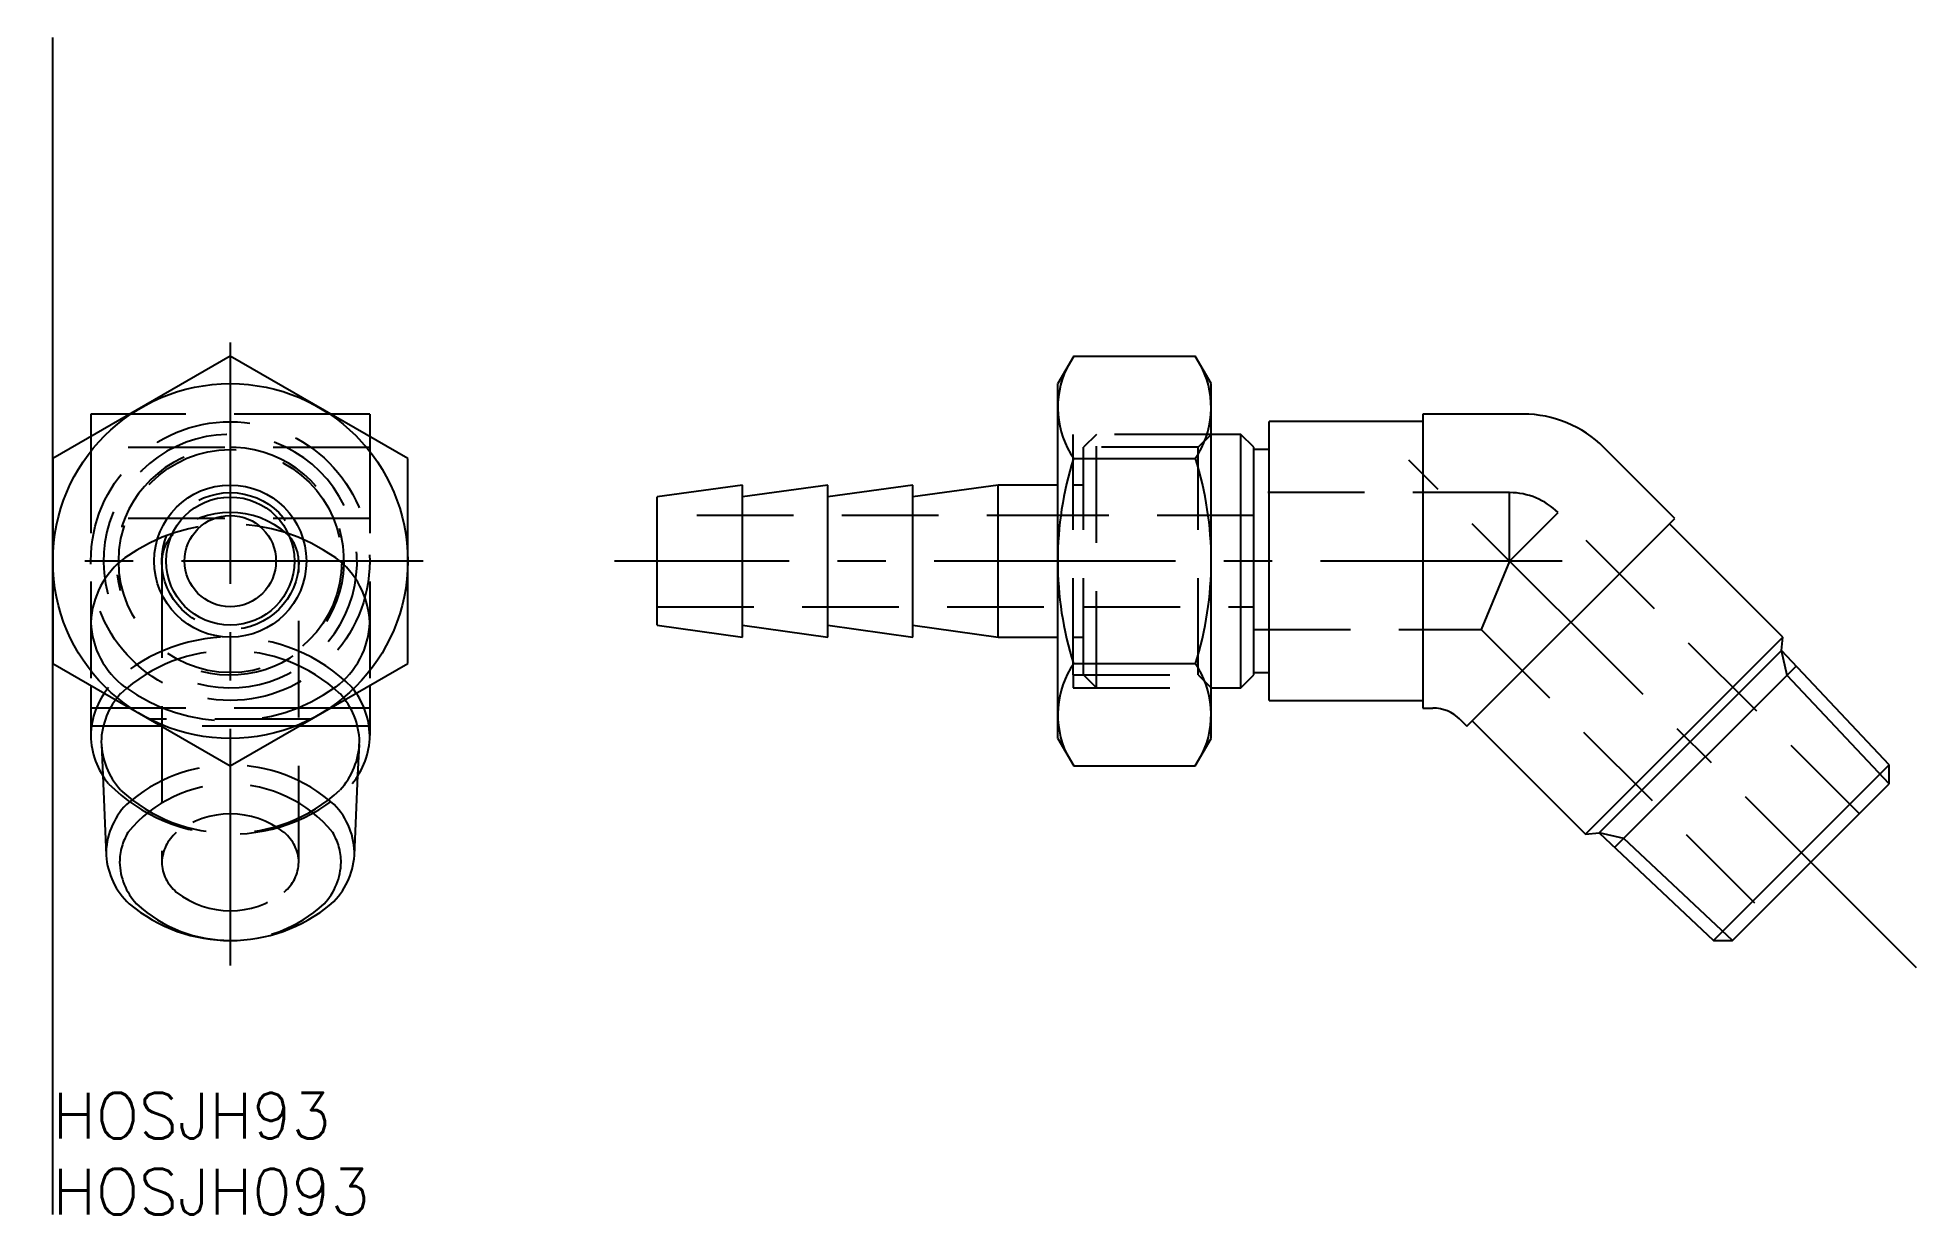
# Model space of a CAD drawing. Extents: x -1 to 122, y -8 to 69.
import ezdxf

# ---------------------------------------------------------------- set-up
doc = ezdxf.new("R2010")
doc.units = 0
doc.header["$LTSCALE"] = 0.5
doc.linetypes.add('CENTER', pattern=[50.8, 31.75, -6.35, 6.35, -6.35])
doc.linetypes.add('DASHED', pattern=[19.05, 12.7, -6.35])
doc.layers.get('DEFPOINTS').update_dxf_attribs({"linetype": 'CONTINUOUS'})
for name, color, linetype in [('MSM_CENTER', 1, 'CENTER'), ('MSM_CONTINUOUS', 7, 'CONTINUOUS'), ('MSM_DASHED', 4, 'DASHED'), ('MSM_NARROW', 5, 'CONTINUOUS'), ('MSM_PART_NUMBER', 7, 'CONTINUOUS')]:
    doc.layers.add(name, color=color, linetype=linetype)
doc.styles.get("Standard").update_dxf_attribs({"font": 'txt.shx', "height": 3, "bigfont": 'bigfont.shx'})

msp = doc.modelspace()

# ---------------------------------------------------------------- linework, layer by layer
at = {"layer": 'DEFPOINTS'}
msp.add_line((0, -8), (0, 69.35), dxfattribs=at)
at = {"layer": 'MSM_CENTER'}
for p, q in [((11.66, 49.31), (11.66, 8.35)), ((122.44, 8.21), (89.08, 41.57)), ((24.33, 34.94), (-1, 34.94)), ((99.17, 34.94), (36.91, 34.94))]:
    msp.add_line(p, q, dxfattribs=at)
at = {"layer": 'MSM_CONTINUOUS'}
for p, q in [((11.66, 48.41), (0, 41.68)), ((23.33, 41.68), (11.66, 48.41)), ((67.07, 48.41), (66.03, 46.61)), ((67.07, 48.41), (75.06, 48.41)), ((76.11, 46.61), (75.06, 48.41)), ((66.03, 23.28), (66.03, 46.61)), ((76.11, 23.28), (76.11, 46.61)), ((2.5, 44.6), (2.5, 43.12)), ((5.07, 44.6), (2.5, 44.6)), ((20.83, 44.6), (18.26, 44.6)), ((20.83, 44.6), (20.83, 43.12)), ((90, 44.6), (90, 25.28)), ((96.6, 44.6), (90, 44.6)), ((78.05, 43.27), (76.11, 43.27)), ((78.91, 42.42), (78.05, 43.27)), ((78.05, 26.61), (78.05, 43.27)), ((90, 44.11), (79.91, 44.11)), ((79.91, 25.78), (79.91, 44.11)), ((78.91, 27.47), (78.91, 42.42)), ((79.91, 42.27), (78.91, 42.27)), ((106.57, 37.74), (101.9, 42.41)), ((0, 41.68), (0, 28.21)), ((23.33, 28.21), (23.33, 41.68)), ((67.07, 41.68), (75.06, 41.68)), ((45.31, 39.94), (39.71, 39.16)), ((45.31, 29.94), (45.31, 39.94)), ((50.91, 39.94), (45.31, 39.16)), ((56.51, 39.94), (50.91, 39.16)), ((50.91, 29.94), (50.91, 39.94)), ((56.51, 29.94), (56.51, 39.94)), ((62.11, 39.94), (56.51, 39.16)), ((66.03, 39.94), (62.11, 39.94)), ((62.11, 29.94), (62.11, 39.94)), ((39.71, 30.73), (39.71, 39.16)), ((92.91, 24.08), (106.57, 37.74)), ((113.66, 29.95), (106.22, 37.39)), ((39.71, 30.73), (45.31, 29.94)), ((45.31, 30.73), (50.91, 29.94)), ((50.91, 30.73), (56.51, 29.94)), ((56.51, 30.73), (62.11, 29.94)), ((62.11, 29.94), (66.03, 29.94)), ((100.7, 16.99), (113.66, 29.95)), ((113.58, 29.06), (113.66, 29.95)), ((101.59, 17.07), (113.58, 29.06)), ((120.65, 21.54), (113.58, 29.06)), ((0, 28.21), (11.66, 21.48)), ((11.66, 21.48), (23.33, 28.21)), ((67.07, 28.21), (75.06, 28.21)), ((78.05, 26.61), (78.91, 27.47)), ((78.91, 27.61), (79.91, 27.61)), ((2.5, 26.77), (2.5, 23.47)), ((20.83, 26.77), (20.83, 23.47)), ((76.11, 26.61), (78.05, 26.61)), ((5.07, 25.28), (2.5, 25.28)), ((20.83, 25.28), (18.26, 25.28)), ((79.91, 25.78), (90, 25.78)), ((90, 25.28), (90.67, 25.28)), ((7.16, 24.08), (2.5, 24.08)), ((20.83, 24.08), (16.17, 24.08)), ((92.44, 24.55), (92.91, 24.08)), ((93.26, 24.43), (100.7, 16.99)), ((66.03, 23.28), (67.07, 21.48)), ((75.06, 21.48), (76.11, 23.28)), ((67.07, 21.48), (75.06, 21.48)), ((109.11, 10), (120.65, 21.54)), ((120.65, 20.29), (120.65, 21.54)), ((3.28, 20.86), (3.51, 15.59)), ((19.82, 15.59), (20.05, 20.86)), ((110.36, 10), (120.65, 20.29)), ((100.7, 16.99), (101.59, 17.07)), ((101.59, 17.07), (109.11, 10)), ((109.11, 10), (110.36, 10))]:
    msp.add_line(p, q, dxfattribs=at)
for radius in [11.66, 5, 4.21, 3]:
    msp.add_circle((11.66, 34.94), radius, dxfattribs=at)
for centre, radius, start, end in [((71.99, 45.04), 5.96, 154.3842, 214.3842), ((70.14, 45.04), 5.96, 325.6158, 25.6158), ((96.6, 37.1), 7.5, 45, 90), ((88.31, 34.94), 22.29, 162.412, 197.588), ((53.82, 34.94), 22.29, 342.412, 17.588), ((71.99, 24.84), 5.96, 145.6158, 205.6158), ((70.14, 24.84), 5.96, 334.3842, 34.3842), ((90.67, 22.78), 2.5, 45, 90), ((8.31, 15.94), 4.82, 184.1217, 226.9817), ((15.01, 15.94), 4.82, 313.0183, 355.8783), ((11.66, 20.33), 10.33, 230.0315, 309.9685)]:
    msp.add_arc(centre, radius, start, end, dxfattribs=at)
at = {"layer": 'MSM_DASHED'}
for p, q in [((18.26, 44.6), (5.07, 44.6)), ((76.11, 43.27), (67.03, 43.27)), ((67.03, 42.42), (67.03, 43.27)), ((68.56, 43.27), (67.71, 42.42)), ((68.56, 26.61), (68.56, 43.27)), ((76.11, 43.27), (75.25, 42.42)), ((2.5, 43.12), (2.5, 26.77)), ((20.83, 42.41), (2.5, 42.41)), ((20.83, 43.12), (20.83, 26.77)), ((75.25, 42.42), (67.03, 42.42)), ((67.03, 27.47), (67.03, 42.42)), ((67.71, 27.47), (67.71, 42.42)), ((75.25, 27.47), (75.25, 42.42)), ((67.71, 39.94), (67.03, 39.94)), ((95.71, 39.44), (78.91, 39.44)), ((95.71, 34.94), (95.71, 39.44)), ((20.83, 37.74), (2.5, 37.74)), ((67.71, 37.94), (39.71, 37.94)), ((78.91, 37.94), (67.71, 37.94)), ((95.71, 34.94), (98.89, 38.13)), ((118.69, 18.33), (98.89, 38.13)), ((7.16, 34.94), (7.16, 15.14)), ((16.16, 15.14), (16.16, 34.94)), ((95.71, 34.94), (93.84, 30.44)), ((39.71, 31.94), (67.71, 31.94)), ((67.71, 31.94), (78.91, 31.94)), ((67.03, 29.94), (67.71, 29.94)), ((78.91, 30.44), (93.84, 30.44)), ((93.84, 30.44), (112.32, 11.96)), ((67.03, 27.47), (75.25, 27.47)), ((67.03, 27.47), (67.03, 26.61)), ((67.71, 27.47), (68.56, 26.61)), ((75.25, 27.47), (76.11, 26.61)), ((67.03, 26.61), (76.11, 26.61)), ((18.26, 25.28), (5.07, 25.28)), ((16.99, 24.55), (6.34, 24.55)), ((16.17, 24.08), (7.16, 24.08)), ((3.19, 22.88), (3.28, 20.86)), ((20.05, 20.86), (20.14, 22.88))]:
    msp.add_line(p, q, dxfattribs=at)
for radius in [9.16, 7.33, 4.5]:
    msp.add_circle((11.66, 34.94), radius, dxfattribs=at)
for centre, radius, start, end in [((11.66, 34.94), 8.33, 255, 195), ((11.66, 34.94), 7.48, 255, 195), ((95.71, 34.94), 4.5, 45, 90), ((11.66, 25.54), 11.84, 54.1963, 125.8037), ((11.66, 32.48), 5.65, 48.2964, 131.7036), ((9.75, 34.88), 2.59, 135.4957, 178.5494), ((13.57, 34.88), 2.59, 1.4506, 44.5043), ((8.11, 30.66), 5.62, 126.9366, 177.4596), ((15.21, 30.66), 5.62, 2.5404, 53.0634), ((8.11, 31.15), 5.62, 182.5255, 233.0783), ((15.22, 31.15), 5.62, 306.9217, 357.4745), ((11.66, 18.65), 11.3, 44.9505, 135.0495), ((11.66, 18.48), 10.58, 47.0597, 132.9403), ((7.58, 23.39), 5.08, 140.4019, 179.131), ((8, 22.96), 4.82, 137.3013, 178.7721), ((11.66, 36.27), 11.84, 234.1963, 305.8037), ((15.33, 22.96), 4.82, 1.2279, 42.6987), ((15.74, 23.39), 5.08, 0.869, 39.5981), ((7.58, 23.55), 5.08, 180.8653, 219.6019), ((15.75, 23.55), 5.08, 320.3981, 359.1347), ((8.03, 23.18), 4.85, 181.3625, 222.5642), ((15.3, 23.18), 4.85, 317.4358, 358.6375), ((11.66, 11.3), 10.24, 48.1911, 131.8089), ((11.66, 28.29), 11.3, 224.9505, 315.0495), ((11.66, 27.64), 10.58, 227.0597, 312.9403), ((11.66, 11.59), 8.7, 39.3238, 140.6762), ((8.16, 15.67), 4.66, 135.5532, 181.0123), ((15.16, 15.67), 4.66, 358.9877, 44.4468), ((11.66, 12.57), 5.75, 51.9433, 128.0567), ((8.28, 15.11), 3.89, 149.2048, 179.5304), ((9.86, 15.04), 2.7, 130.2342, 177.8384), ((13.47, 15.04), 2.7, 2.1616, 49.7658), ((15.05, 15.11), 3.89, 0.4696, 30.7952), ((8.53, 15.24), 4.14, 181.2626, 222.967), ((9.82, 15.23), 2.66, 181.8136, 230.1139), ((13.5, 15.23), 2.66, 309.8861, 358.1864), ((14.8, 15.24), 4.14, 317.033, 358.7374), ((11.66, 19.08), 9.08, 227.2444, 312.7556), ((11.66, 17.71), 5.75, 231.9433, 308.0567)]:
    msp.add_arc(centre, radius, start, end, dxfattribs=at)
at = {"layer": 'MSM_NARROW'}
for p, q in [((113.94, 27.43), (113.58, 29.06)), ((102.61, 16.11), (114.54, 28.04)), ((120.65, 20.29), (113.94, 27.43)), ((103.22, 16.71), (101.59, 17.07)), ((110.36, 10), (103.22, 16.71))]:
    msp.add_line(p, q, dxfattribs=at)

# ---------------------------------------------------------------- texts
at = {"layer": 'MSM_PART_NUMBER'}
for s, p in [('HOSJH93', (0, -3)), ('HOSJH093', (0, -8))]:
    msp.add_text(s, height=3, dxfattribs=at).set_placement(p)

doc.saveas('drawing.dxf')
